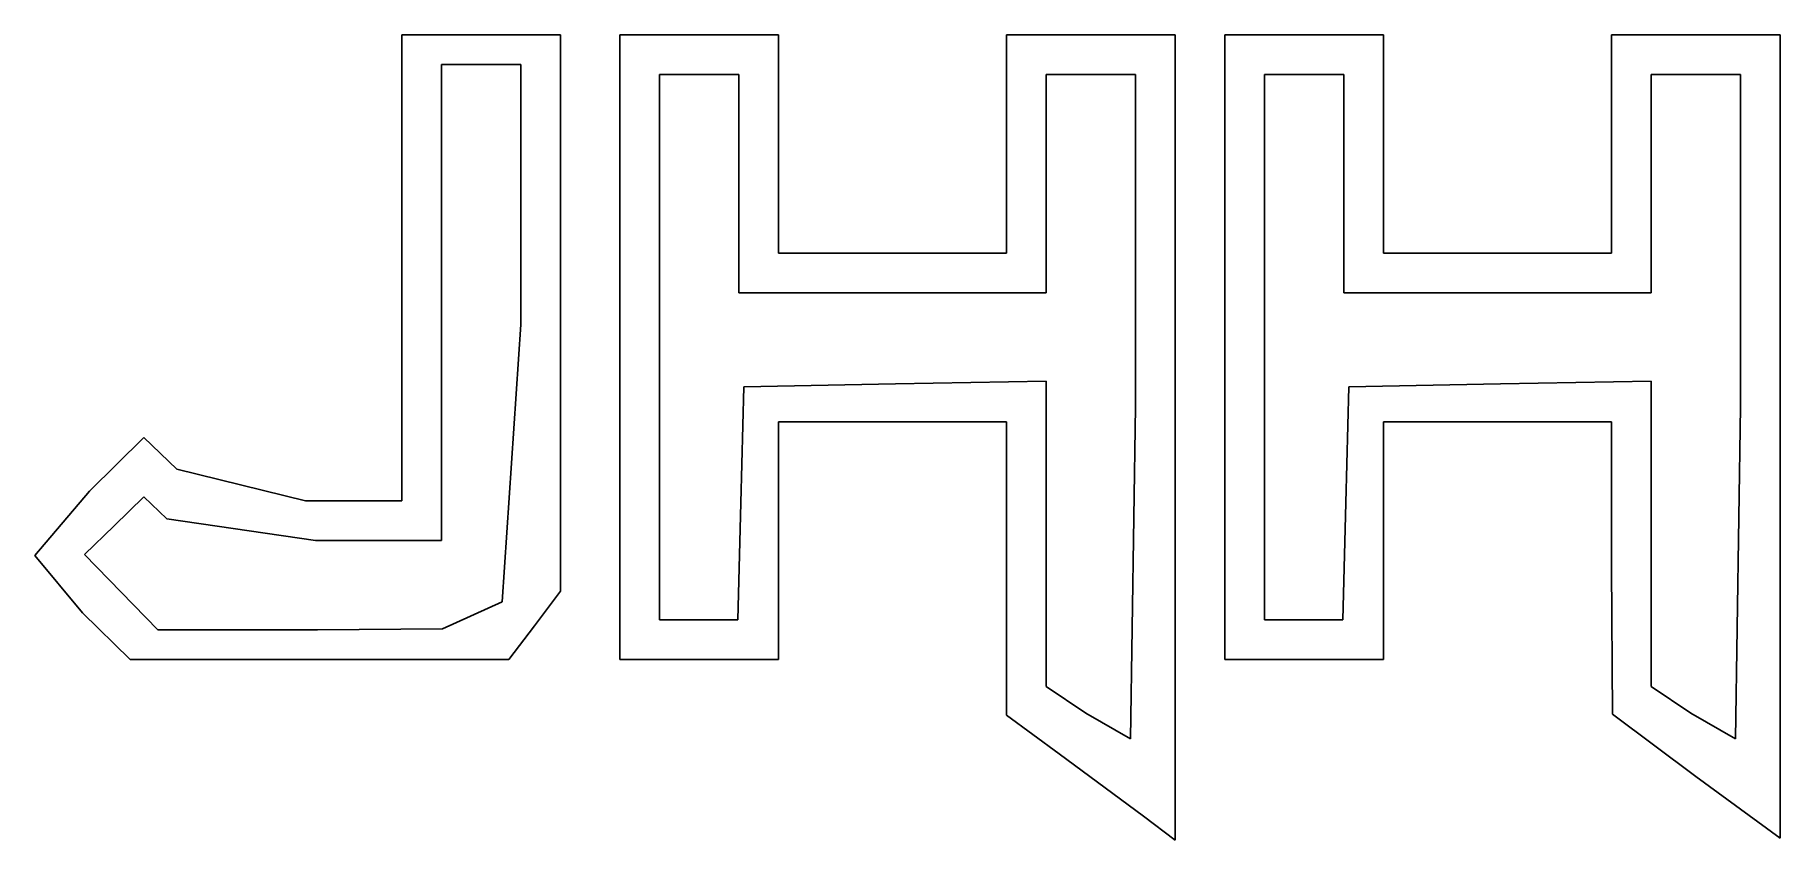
# Model space of a CAD drawing. Extents: x 0 to 7, y 0 to 3.23.
import ezdxf

# ---------------------------------------------------------------- set-up
doc = ezdxf.new("R2010")
doc.units = 0

msp = doc.modelspace()

# ---------------------------------------------------------------- linework, layer by layer
at = {"layer": 'Layer 1'}
for p, q in [((1.79074, 3.23168), (1.47274, 3.23168)), ((1.47274, 3.23168), (1.47274, 2.29755)), ((2.10874, 3.23168), (1.79074, 3.23168)), ((2.10874, 2.1147), (2.10874, 3.23168)), ((2.66526, 3.23143), (2.34726, 3.23143)), ((2.34726, 3.23143), (2.34726, 1.9793)), ((2.98326, 3.23143), (2.66526, 3.23143)), ((2.98326, 2.79418), (2.98326, 3.23143)), ((4.23539, 3.23143), (3.89751, 3.23143)), ((3.89751, 3.23143), (3.89751, 2.79418)), ((4.57326, 3.23143), (4.23539, 3.23143)), ((4.57326, 1.61757), (4.57326, 3.23143)), ((5.09001, 3.23143), (4.77201, 3.23143)), ((4.77201, 3.23143), (4.77201, 1.9793)), ((5.40801, 3.23143), (5.09001, 3.23143)), ((5.40801, 2.79418), (5.40801, 3.23143)), ((6.66014, 3.23143), (6.32227, 3.23143)), ((6.32227, 3.23143), (6.32227, 2.79418)), ((6.99802, 3.23143), (6.66014, 3.23143)), ((6.99802, 1.62155), (6.99802, 3.23143)), ((1.63174, 2.15843), (1.63174, 3.11243)), ((1.63174, 3.11243), (1.79074, 3.11243)), ((1.79074, 3.11243), (1.94974, 3.11243)), ((1.94974, 3.11243), (1.94974, 2.07098)), ((2.50626, 1.9793), (2.50626, 3.07243)), ((2.50626, 3.07243), (2.66526, 3.07243)), ((2.66526, 3.07243), (2.82426, 3.07243)), ((2.82426, 3.07243), (2.82426, 2.63518)), ((4.05651, 2.63518), (4.05651, 3.07243)), ((4.05651, 3.07243), (4.23539, 3.07243)), ((4.23539, 3.07243), (4.41426, 3.07243)), ((4.41426, 3.07243), (4.41426, 1.7408)), ((4.93101, 1.9793), (4.93101, 3.07243)), ((4.93101, 3.07243), (5.09001, 3.07243)), ((5.09001, 3.07243), (5.24901, 3.07243)), ((5.24901, 3.07243), (5.249011, 2.635177)), ((6.48127, 2.63518), (6.48127, 3.07243)), ((6.48127, 3.07243), (6.66014, 3.07243)), ((6.66014, 3.07243), (6.83902, 3.07243)), ((6.83902, 3.07243), (6.83902, 1.7408)), ((2.98326, 2.35693), (2.98326, 2.79418)), ((3.89751, 2.79418), (3.89751, 2.35693)), ((5.40801, 2.35693), (5.40801, 2.79418)), ((6.32227, 2.79418), (6.32227, 2.35693)), ((2.82426, 2.63518), (2.82426, 2.19793)), ((4.05651, 2.19793), (4.05651, 2.63518)), ((5.249011, 2.635177), (5.24901, 2.19793)), ((6.48127, 2.19793), (6.48127, 2.63518)), ((3.44038, 2.35693), (2.98326, 2.35693)), ((3.89751, 2.35693), (3.44038, 2.35693)), ((5.86514, 2.35693), (5.40801, 2.35693)), ((6.32227, 2.35693), (5.86514, 2.35693)), ((1.47274, 2.29755), (1.47274, 1.36342)), ((2.82426, 2.19793), (3.44038, 2.19793)), ((3.44038, 2.19793), (4.05651, 2.19793)), ((5.24901, 2.19793), (5.86514, 2.19793)), ((5.86514, 2.19793), (6.48127, 2.19793)), ((1.63174, 1.20442), (1.63174, 2.15843)), ((2.10874, 1.001698), (2.10874, 2.1147)), ((1.94974, 2.07098), (1.874712, 0.959465)), ((2.34726, 1.9793), (2.34726, 0.727173)), ((2.50626, 0.886173), (2.50626, 1.9793)), ((4.77201, 1.9793), (4.77201, 0.727173)), ((4.93101, 0.886173), (4.93101, 1.9793)), ((2.844131, 1.8203), (2.832206, 1.355224)), ((3.452308, 1.832225), (2.844131, 1.8203)), ((4.05651, 1.84415), (3.452308, 1.832225)), ((4.05651, 1.232), (4.05651, 1.84415)), ((5.268891, 1.8203), (5.256966, 1.355224)), ((5.877068, 1.832225), (5.268891, 1.8203)), ((6.48127, 1.84415), (5.877068, 1.832225)), ((6.48127, 1.232), (6.48127, 1.84415)), ((2.98326, 1.20417), (2.98326, 1.68117)), ((2.98326, 1.68117), (3.44038, 1.68117)), ((3.44038, 1.68117), (3.89751, 1.68117)), ((3.89751, 1.68117), (3.89751, 1.09287)), ((4.41426, 1.7408), (4.394385, 0.40917)), ((5.40801, 1.20417), (5.40801, 1.68117)), ((5.40801, 1.68117), (5.86514, 1.68117)), ((5.86514, 1.68117), (6.32227, 1.68117)), ((6.32227, 1.68117), (6.32227, 1.09685)), ((6.83902, 1.7408), (6.819145, 0.40917)), ((0.439239, 1.61782), (0.220614, 1.40317)), ((0.570419, 1.49062), (0.439239, 1.61782)), ((4.573262, 0.003721), (4.57326, 1.61757)), ((6.998022, 0.011672), (6.99802, 1.62155)), ((1.08717, 1.36342), (0.570419, 1.49062)), ((0.220614, 1.40317), (0.001988, 1.1448)), ((0.319989, 1.264048), (0.439239, 1.379323)), ((0.439239, 1.379323), (0.530664, 1.291873)), ((1.47274, 1.36342), (1.08717, 1.36342)), ((2.832206, 1.355224), (2.820281, 0.886173)), ((5.256966, 1.355224), (5.245041, 0.886173)), ((0.200739, 1.148773), (0.319989, 1.264048)), ((0.530664, 1.291873), (1.126916, 1.204423)), ((1.126916, 1.204423), (1.63174, 1.20442)), ((2.98326, 0.727173), (2.98326, 1.20417)), ((4.05651, 0.619845), (4.05651, 1.232)), ((5.40801, 0.727173), (5.40801, 1.20417)), ((6.48127, 0.619845), (6.48127, 1.232)), ((0.001988, 1.1448), (0.192788, 0.914248)), ((0.347814, 0.997723), (0.200739, 1.148773)), ((3.89751, 1.09287), (3.89751, 0.504572)), ((6.32227, 1.09685), (6.326245, 0.508549)), ((0.494889, 0.846673), (0.347814, 0.997723)), ((2.00539, 0.862573), (2.10874, 1.001698)), ((0.192788, 0.914248), (0.383588, 0.727423)), ((1.874712, 0.959465), (1.636152, 0.85071)), ((1.13487, 0.846673), (0.494889, 0.846673)), ((1.636152, 0.85071), (1.13487, 0.846673)), ((1.90204, 0.727423), (2.00539, 0.862573)), ((2.66526, 0.886173), (2.50626, 0.886173)), ((2.820281, 0.886173), (2.66526, 0.886173)), ((5.09001, 0.886173), (4.93101, 0.886173)), ((5.245041, 0.886173), (5.09001, 0.886173)), ((0.383588, 0.727423), (1.14282, 0.727423)), ((1.14282, 0.727423), (1.90204, 0.727423)), ((2.34726, 0.727173), (2.66526, 0.727173)), ((2.66526, 0.727173), (2.98326, 0.727173)), ((4.77201, 0.727173), (5.09001, 0.727173)), ((5.09001, 0.727173), (5.40801, 0.727173)), ((4.21551, 0.51252), (4.05651, 0.619845)), ((6.64027, 0.51252), (6.48127, 0.619845)), ((3.89751, 0.504572), (4.108186, 0.349547)), ((4.394385, 0.40917), (4.21551, 0.51252)), ((6.326245, 0.508549), (6.660146, 0.258123)), ((6.819145, 0.40917), (6.64027, 0.51252)), ((4.108186, 0.349547), (4.446062, 0.099121)), ((6.660146, 0.258123), (6.998022, 0.011672)), ((4.446062, 0.099121), (4.573262, 0.003721))]:
    msp.add_line(p, q, dxfattribs=at)

doc.saveas('drawing.dxf')
